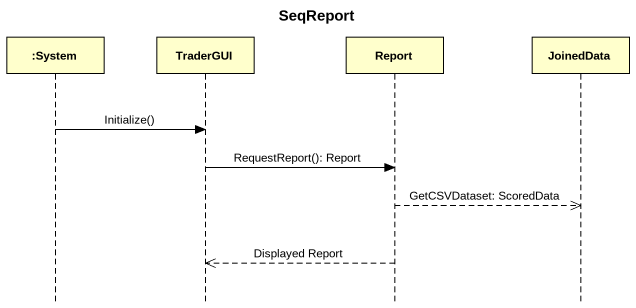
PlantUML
@startuml
title SeqReport
hide footbox
participant ":System" as System
participant TraderGUI
participant Report
participant JoinedData

System -> TraderGUI : Initialize()
TraderGUI -> Report : RequestReport(): Report
Report -->> JoinedData : GetCSVDataset: ScoredData
Report -->> TraderGUI : Displayed Report
@enduml
